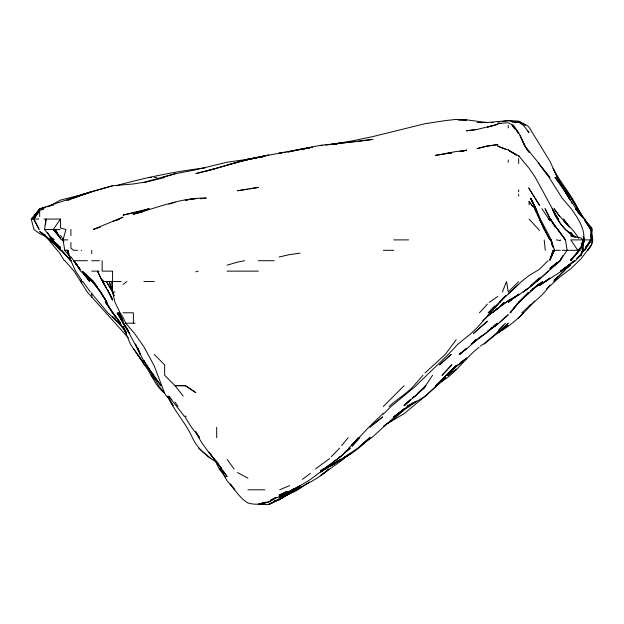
<?xml version="1.0" encoding="UTF-8"?>
<svg xmlns="http://www.w3.org/2000/svg" width="624" height="624" viewBox="0 0 624 624"><rect width="100%" height="100%" fill="white"/><g stroke="black" fill="none" stroke-linecap="round" stroke-linejoin="round"><path stroke-width="0.94" d="M45.607 224.741L45.981 219.063L44.53 229.476L50.092 236.574L54.116 239.889L50.092 236.426L47.424 232.565M546.46 289.076L560.321 276.619L570.726 268.811L581.139 258.695L591.552 244.858L592.535 239.889M577.832 251.792L570.726 260.715L579.439 250.302L570.726 259.771L579.595 250.302L581.139 246.909L582.871 239.889L581.139 238.025L570.726 235.802L573.331 236.824M583.112 245.099L584.399 239.889L583.861 238.157M591.552 244.858L587.769 250.302L591.552 244.865L592.8 239.889L591.864 234.718M70.356 257.4L64.771 250.302L63.016 239.889L65.996 229.476L60.505 228.002L60.505 219.063L44.008 219.063M582.629 245.099L584.119 239.889L582.769 244.53M583.144 244.226L584.399 239.889L583.214 236.293M563.519 268.96L575.429 260.715L581.139 254.748L582.434 250.302L581.404 243.321M581.139 254.748L582.426 250.302L581.287 243.376M582.824 244.53C587.137 231.582 578.386 218.712 571.139 208.65L562.216 198.237L549.908 178.682L539.495 164.05L524.909 146.172L520.081 135.759L525.073 146.172L529.082 152.233C522.109 143.98 521.204 132.062 512.109 125.346L513.474 125.346L518.669 133.552L516.828 131.5M582.543 245.107L584.22 239.889L583.713 238.157M554.603 250.302L553.137 250.302L549.908 259.997L554.603 250.302L550.953 239.889L552.973 246.831M550.196 258.827L553.137 250.302M502.421 291.954L506.54 281.541L508.256 291.954L518.669 281.541M549.908 260.497L554.174 250.302L549.908 259.475M576.615 258.492L581.139 255.146L583.44 250.302L582.894 239.889L570.726 239.889L577.793 250.302L581.139 246.909M561.561 257.728L560.321 260.208L563.098 255.255M590.171 241.496L584.532 250.302L591.552 240.115M39.679 216.567L39.679 210.226L33.969 219.063L39.172 229.476L33.61 219.063L39.679 210.226L43.961 208.65L41.387 209.96M432.572 375.258L424.952 386.646L415.249 396.084L404.126 405.257L410.374 399.75M37.658 212.129L39.679 208.9L31.777 219.063L39.679 209.227L31.2 219.063L33.93 229.476L39.679 233.704L46.621 236.504M60.505 238.345L53.251 229.476L60.505 219.063M456.191 339.729L445.294 354.432L424.952 373.004M39.679 210.226L33.368 219.063L39.679 210.826M34.632 215.966L35.755 214.414M37.432 212.09L39.679 208.993M585.577 247.33L587.2 245.099M588.284 243.61L590.99 239.889L584.251 250.302L581.139 253.422M549.908 285.02C542.864 296.439 531.274 303.615 521.82 312.78M585.671 247.33L591.334 239.889L590.585 229.476L584.548 219.063L575.476 208.65L577.177 210.912M517.148 303.857L510.315 312.78L518.669 302.367L529.082 292.211L518.864 302.367L510.104 312.78L518.669 302.367L539.495 283.725L530.821 290.776M341.648 445.63L348.137 437.736M383.3 413.244L368.768 427.323L352.061 444.998L355.048 441.363M534.721 300.955C524.027 313.256 512.366 324.956 497.843 332.717L508.256 325.463L497.843 332.888L484.146 344.019M505.729 295.737L477.017 327.779L470.909 333.606L458.071 344.019L448.258 354.432L414.539 387.122L391.006 406.497L383.3 414.164M352.061 445.045L358.371 437.736L352.061 444.998M499.645 302.367L502.102 299.543M503.334 298.132L504.566 296.72M423.041 375.258L413.907 385.671C406.692 393.877 396.981 399.04 389.15 406.497M352.061 446.55L359.806 437.736M563.495 271.128L553.839 281.541M505.432 323.193L495.901 333.606L483.811 344.019M589.43 241.972L591.334 239.889L590.608 234.211M589.462 241.972L591.373 239.889L589.329 241.972M479.45 312.78L487.43 304.145M494.668 305.955L488.319 312.78L521.531 281.541L529.082 275.543L539.495 269.256L548.012 260.715M504.426 296.899L499.317 302.367L505.697 295.784M491.431 311.407L487.43 315.658M495.277 307.289L497.843 304.543M461.51 352.42L459.607 354.432L466.604 348.309L459.233 354.432L466.604 348.917L477.017 339.573L472.633 342.537M348.738 448.149L352.061 444.655M563.69 271.128L570.726 263.726L564.143 271.128L554.12 280.309M508.256 293.826L518.669 284.31M331.235 456.76L339.643 448.149M349.331 448.149L341.648 456.019L310.409 479.482L279.17 498.482L299.996 485.784M548.129 279.131L545.758 281.541L547.139 280.199M448.367 375.258L452.275 371.303M498.475 330.221L503.537 325.112M383.3 406.497L404.126 385.671M589.602 241.839L591.552 239.889L591.388 229.476L584.727 220.553M441.761 379.727L445.778 375.773L435.365 386.786L425.513 396.084L414.539 402.714L407.215 406.115M406.559 407.69L393.713 419.32L383.3 426.278M349.214 448.149L345.072 452.065M547.115 280.199L545.719 281.541L549.908 278.031L539.495 285.48L560.321 271.908L574.462 260.715L561.07 271.128L570.726 264.046L563.519 268.952M579.072 256.058L581.139 254.054L581.139 255.146M529.792 287.017L539.495 279.349L548.176 271.128M367.31 440.349C360.344 447.361 352.412 453.383 343.699 458.063M410.288 399.961L404.126 405.779L410.374 399.961M435.731 385.671L456.191 365.726L446.191 375.258L456.191 365.953L449.249 372.154M369.962 427.323L382.668 416.91L372.887 424.328M412.456 398.018L413.845 396.731L412.456 397.917M589.469 241.823L591.552 239.889M539.495 279.349L536.601 281.541L560.321 260.715L549.908 269.1M448.976 374.072L447.533 375.258L448.867 374.041M447.478 375.258L448.82 374.041M482.734 320.767L491.509 312.78L487.43 316.157L508.256 300.768L518.669 294.762L508.256 300.659L500.947 305.776M408.026 405.678L414.539 402.425L407.082 406.497L414.539 402.043L404.126 409.141L394.602 416.91L372.887 436.628L362.474 444.14L369.595 437.736L357.708 448.149L341.648 459.178L320.822 471.073L337.974 458.562M348.722 454.358L341.648 460.528L320.822 475.355L329.012 468.975C320.557 476.861 310.331 482.391 299.996 487.406M393.713 417.706L394.602 416.91M535.361 281.541L539.495 277.852L529.082 287.867L508.256 301.961L512.717 298.561M588.081 243.461L591.552 240.419M414.539 396.7L424.952 387.254L417.511 393.463M578.378 257.08L581.139 254.662L578.12 257.08M416.637 401.006L409.336 406.497L400.92 411.302M345.088 452.338L349.908 448.149L339.448 457.384M499.216 322.592L508.256 314.738L497.843 324.09L471.58 344.019L476.338 339.916M497.156 308.646L492.352 312.78L497.843 308.537L503.935 302.367L497.843 308.42L493.381 311.329M445.778 377.926L425.279 396.084L404.126 413.681L385.702 424.546M556.873 262.486L549.908 268.398L560.321 260.333L567.122 250.302L565.477 239.889L549.908 219.063M466.604 358.207L458.757 364.845L466.604 358.441M512.717 298.6L508.256 302.367L512.717 298.795M448.009 373.378L466.604 358.067L459.865 363.152M456.191 366.038L457.618 364.845M343.832 453.539L350.392 448.149M370.859 437.736L360.407 446.105M399.805 412.253L394.048 416.91L399.805 412.316M474.934 340.673L476.323 339.565L474.856 340.673M514.199 297.601L518.669 294.029M401.248 411.169L404.126 408.876L401.895 410.592M338.255 458.024L340.291 456.409M478.475 338.185L481.393 335.891M479.084 347.272C465.028 358.012 455.809 373.924 439.826 382.473M480.464 346.187L483.226 344.019M530.104 291.392L542.841 281.541L537.264 285.145M435.536 385.671L445.778 377.676M490.472 328.52L491.993 327.335M493.522 326.149L497.328 323.193L485.285 333.606L472.961 342.482M566.397 268.328L570.726 264.974L566.155 268.328M395.944 415.186L393.713 416.91L395.944 415.249M397.433 414.04L399.664 412.316M448.094 375.258L456.191 369.018M275.324 497.843L268.757 502.055L258.344 504.262M343.387 458.008L344.83 456.901M327.374 467.212L320.822 472.142M315.44 468.975L329.636 458.562M122.975 284.482L126.89 281.541M302.375 479.388L310.409 473.374M452.47 368.807L454.701 367.146M397.433 414.141L404.126 409.165M489.661 329.761L487.43 331.406L489.661 329.807M493.381 327.015L497.094 324.269M341.648 459.623L343.091 458.562L325.127 468.975L341.648 459.623L352.061 452.634L343.629 458.063M344.23 457.415L346.577 455.699M334.058 461.12L335.462 460.099M320.822 471.073L323.396 468.975M491.143 328.747L497.843 323.95L491.143 328.591M489.193 302.367L497.843 296.447M325.096 468.452L327.397 466.885M276.073 497.593C268.156 503.654 257.525 505.791 247.931 502.999C240.396 498.506 235.412 490.753 230.233 483.85M331.235 465.559L340.844 459.1L320.822 471.783M284.778 495.901L278.078 500.214L276.214 500.393M320.822 471.689L324.909 468.975M532.28 288.99L539.495 284.201L534.682 287.165M309.605 481.978C302.523 486.244 295.963 492.336 287.687 494.114M286.112 491.884L279.17 495.121L289.583 491.072L294.723 488.303M340.844 459.475L331.235 465.808L340.844 459.787M284.778 495.815L279.17 499.457L289.583 493.054L278.312 500.214L274.49 500.947M287.984 494.013L279.17 499.746L274.427 500.877M287.984 493.958L279.17 499.746L299.177 487.882M406.942 407.386L408.346 406.497M325.705 468.491L331.235 465.098M289.583 491.517L291.743 490.23M287.984 491.455L279.17 496.72L270.613 500.214L275.278 497.64M289.583 492.991L291.104 492.079M299.996 485.675L279.17 497.422L288.779 491.977M332.834 464.201L340.844 459.732M50.092 205.795L60.505 200.054L88.897 192.917M283.975 496.025L285.581 495.144M299.996 487.726L277.891 500.214L268.757 504.629L258.344 504.325M268.757 504.629L277.157 500.214L268.757 504.239M100.363 227.113L93.21 229.476L122.975 217.144L115.9 220.67M281.775 497.375L289.583 493.483L285.246 495.542M292.477 489.801L299.996 486.221M279.692 489.801L289.583 485.644M71.62 198.822L91.736 191.591L112.562 185.773L133.388 183.955L143.801 182.294L175.04 173.784L195.866 169.79L227.105 162.224L256.448 158.012M66.573 200.538L81.323 194.805L112.562 185.773M68.312 200.14L70.91 199.118M73.031 198.237L91.736 191.591L81.323 194.805M112.562 221.512L119.246 219.063M143.801 210.514L149.198 208.65L122.975 215.14L133.388 212.854M81.323 194.977L40.295 208.65M168.971 204.227L175.04 202.246M266.152 501.969L258.344 504.527L263.554 502.741L260.949 503.474M237.518 162.139L216.692 168.269L195.866 173.573C220.28 167.872 243.961 159.245 268.757 155.095L261.277 156.585M164.627 176.834L162.716 177.411L175.04 173.784M195.866 271.807L198.167 271.128M227.105 265.177L237.518 262.119L244.678 260.715M493.865 125.346L477.017 129.472L466.604 130.79L477.017 129.472M40.724 208.65L43.532 207.886M206.279 171.085L216.692 168.269M227.105 165.009L247.931 159.588L237.518 161.912L258.344 157.373L247.931 159.253L256.448 157.817M40.56 208.65L45.755 207.262M47.486 206.801L50.092 206.107M116.033 185.726C145.345 177.567 175.126 171.475 205.335 167.825M164.627 177.536L143.801 182.668M51.035 205.53L53.875 204.836M261.503 156.585L320.822 145.252L351.117 142.108M307.57 148.145L309.465 147.693L300.94 149.378L302.835 149.12M279.17 256.994L289.583 254.608L299.996 253.141M251.722 158.8L263.351 156.585M460.925 151.39L466.604 150.111L459.974 151.375M135.283 212.425L139.074 211.575M140.962 211.154L142.857 210.725M300.94 149.542L310.409 147.467M140.962 212.168L133.388 213.697L143.801 211.388L133.388 214.196C157.482 207.769 180.913 197.597 206.279 198.042L200.288 198.775M289.583 151.648L299.996 149.557L287.687 152.006L289.583 151.718M310.409 147.662L312.312 147.287M249.779 188.815L258.344 187.418L237.518 190.741L247.931 189.15M460.925 151.312L466.604 150.368L456.191 151.507L435.365 155.399L444.826 153.956M445.778 153.816L451.456 152.88M331.235 144.464L352.061 140.923L372.887 136.578L424.952 123.716L445.778 120.557L456.191 119.371L466.604 119.948L458.078 119.855L466.604 119.847L487.43 122.585M333.13 144.378L335.018 144.074M336.913 143.77L341.648 143.005L331.235 144.378L340.704 143.286M256.448 157.778L247.931 159.042L256.448 158.106M363.418 140.759L372.887 139.37L341.648 143.083M451.456 152.794L445.778 153.613L451.456 152.981M282.009 152.794L279.17 153.192L282.009 152.833M283.904 152.521L285.8 152.256M185.453 200.039L188.292 199.641M188.292 199.61L185.453 199.992L188.292 199.805M300.94 149.432L302.835 149.175M310.409 147.506L312.234 147.264M497.843 121.976L499.73 121.742M502.57 121.384L508.256 120.658L518.669 121.103L525.049 124.878M283.904 152.599L285.8 152.357M320.822 145.681L322.717 145.462M325.556 145.127L329.339 144.682M352.061 141.999L356.795 141.5M358.683 141.297L362.474 140.891M491.213 122.624L493.108 122.444M512.039 121.844L518.669 121.672L526.906 125.346L529.082 127.241L549.908 161.234L557.427 177.411L553.145 168.737M512.039 121.93L518.669 121.906L523.715 124.488M149.042 177.411L151.632 177.411M154.214 177.411L156.858 177.411M31.2 219.063L38.805 219.063M44.53 229.476L59.927 229.476M63.016 239.889L67.829 239.889M393.713 239.889L408.572 239.889M584.22 239.889L591.872 239.889M64.771 250.302L68.64 250.302M77.563 250.302L73.64 250.302L70.91 248.18L70.91 242.463M383.3 250.302L393.713 250.302M555.157 250.302L560.321 250.302M562.076 250.302L577.793 250.302M579.017 250.302L580.421 250.302M582.527 250.302L583.44 250.302M87.438 260.715L73.741 260.715L70.91 256.698M91.736 260.715L99.481 260.715M258.344 260.715L274.17 260.715M91.736 271.128L99.138 271.128M112.039 271.128L102.149 271.128L102.149 260.715M227.105 271.128L258.344 271.128M171.889 399.43L166.374 396.084L164.627 393.198L154.214 365.843L143.801 346.632L134.651 333.606L125.72 323.193L122.975 317.226L120.128 312.78L115.003 302.367L112.562 291.954L112.031 281.541L104.169 281.541L102.149 279.692M121.165 281.541L112.562 281.541L112.562 271.128M143.894 281.541L154.214 281.541M112.882 291.954L114.941 291.954M122.975 312.78L133.388 312.78L133.388 323.193M125.72 323.193L135.096 323.193M247.931 489.801L264.857 489.801M514.878 122.109L518.669 122.171L523.419 125.346L529.082 132.506L527.771 131.204M481.751 122.671L477.017 122.53L487.43 122.452L508.256 120.697L518.669 122.171M501.626 123.505L497.843 123.373L508.256 122.803L513.474 125.346M514.878 122.351L518.669 122.546M556.288 239.889L560.321 240.583L560.321 239.889M497.843 145.369L497.843 146.172L508.256 149.947L516.266 155.056M497.843 146.172L505.651 149.518M237.518 472.516L247.931 478.226M525.4 125.346L518.669 121.446L522.678 123.887M45.279 234.991L39.679 231.582L49.99 239.889L60.505 249.678L70.91 260.715L75.582 271.128L81.323 279.755M513.061 153.083L508.256 150.072L518.669 155.782L529.082 168.285L535.33 177.411L560.321 223.345L565.305 229.476L575.827 237.292M514.66 154.081L516.266 155.087M167.177 396.084L173.152 405.694L168.129 396.887C174.533 411.52 185.936 423.173 192.418 437.736C197.254 447.938 205.585 455.692 215.233 461.362M44.14 234.967L47.853 237.721M210.865 458.562L198.643 448.149M44.14 235.186L60.505 248.976M44.14 235.115L50.092 239.889L60.505 250.302L54.077 243.36M170.024 397.254L168.589 396.084L184.852 416.91M63.944 241.613L60.505 238.82L55.279 229.476L60.029 237.541M43.961 235.115L59.015 247.728M70.91 260.879L61.55 250.302L70.91 260.715L67.657 250.302M574.174 236.886C564.252 229.765 556.444 220.217 552.193 208.65L557.973 219.063L556.241 216.832M115.44 319.309L112.562 316.719L118.981 323.193L126.274 332.818M84.1 273.718L85.488 275.012M87.571 276.955L91.736 280.839L80.566 271.128L74.053 260.715L78.211 266.666M574.174 236.675L570.726 233.454L572.715 235.599M84.1 273.803L91.736 281.174L86.377 275.816M221.216 470.894L219.258 468.975L213.962 458.562M221.302 470.894L219.367 468.975L225.451 477.157M154.214 354.432L164.627 364.845L164.627 375.258L175.04 385.671L183.16 396.084M121.688 325.798L107.804 312.78L91.736 293.623M93.655 281.541L82.228 271.128L93.28 281.541L107.047 302.367L101.283 292.64M164.627 393.214C155.072 385.874 151.601 374.057 144.378 364.845L130.354 344.019L122.975 326.173L126.539 333.606L122.975 326.711L126.368 332.842M538.239 163.059L549.908 177.411L540.017 165.383M529.09 219.063L539.495 230.42M563.706 221.114L568.175 225.911M98.303 288.483L92.102 281.541L100.472 291.954L106.657 302.367L104.2 297.32M64.896 260.715L74.077 271.128L87.204 291.954L128.404 337.904M45.763 236.418L60.505 254.163M557.84 229.476L565.375 239.889L549.908 218.673L545.017 208.65L551.561 221.465M554.291 213.962L558.675 219.063L554.291 213.86M148.738 368.433L145.696 364.845L148.738 368.566M529.082 204.75L529.082 201.646L534.924 208.65L544.284 229.476L549.908 239.889L539.495 219.359M53.251 229.476L60.505 238.142M587.675 225.014L591.388 229.476L585.608 222.043M581.139 215.764L582.785 217.745M120.299 323.848L121.368 325.151M122.515 319.722L118.373 312.78L122.975 321.025L119.254 312.78L123.724 323.193L140.501 354.432L135.392 344.019C140.345 355.173 145.922 366.163 154.214 375.258M576.085 209.375L577.769 211.528M578.893 212.971L591.552 227.425L592.277 229.476L591.552 238.376L591.552 237.143M149.019 368.566L146.125 364.845L158.746 385.671L164.627 393.292M137.225 354.432L143.801 362.879L133.388 348.504M529.082 201.646L532.857 206.552M581.139 214.399L571.233 198.237L556.873 177.411L570.726 197.262L585.936 221.465M560.321 182.707L564.182 187.824M578.877 213.166L580.008 214.672M569.618 227.175L563.511 219.063L569.065 226.793M160.984 385.671L152.989 375.258L143.801 360.477L146.063 364.845M126.945 328.396L122.975 323.107L117.109 312.78L122.491 321.5M79.576 268.484L73.741 260.715L80.239 269.638L79.248 268.156M185.453 415.888L186.217 416.91M576.35 209.375L581.139 215.849L576.404 209.375M560.321 184.727L554.978 177.411L560.321 184.33L579.688 214.336M559.751 216.45L554.089 208.65C560.89 219.742 572.216 227.035 578.682 238.399M227.105 459.389L234.062 468.975M230.88 484.591L234.655 489.801L227.105 480.808L220.553 468.975L223.579 473.78M82.813 281.541L90.324 291.954M128.38 330.634L123.029 323.193L129.691 333.606L122.975 322.288M560.875 185.5L569.26 198.237L563.238 187.824L570.297 200.499M512.109 125.346L514.839 129.168M112.905 312.78L120.315 323.193L105.526 302.367L112.562 312.312M576.404 209.399L580.086 214.609M209.633 452.985L213.541 458.562L216.692 461.409L221.614 468.975C213.01 456.557 201.973 445.918 195.866 431.683L199.547 437.736L191.521 427.323L185.453 417.706M548.707 219.063L549.908 220.787L541.874 208.65M60.505 235.482L63.554 239.889M94.208 282.344L97.523 287.149M99.185 289.552L100.846 291.954M222.877 470.504L227.105 476.619L209.001 452.189M154.744 376.529L161.062 385.671M586.919 223.868L589.672 227.877M175.04 402.074L178.027 406.497M580.156 214.672L576.194 208.65L579.657 214.336M576.35 209.461L578.479 212.714M571.21 201.989L572.169 203.471M552.599 223.072L553.636 224.671M112.562 291.416L106.267 281.541L112.562 291.876L114.052 295.425M529.082 188.651L539.495 205.312L528.567 187.824M220.28 466.518L221.824 468.975M571.366 198.237L577.816 208.65C571.171 194.251 560.375 182.606 553.16 168.605M60.505 254.444L64.342 260.715M109.177 292.796L112.562 299.528L102.57 281.541L106.431 287.953M555.329 227.074L550.594 219.063L554.744 226.27M102.593 281.541L106.384 287.953M143.801 363.87L144.378 364.845M103.022 281.541L103.904 283.14M535.447 207.854L530.384 198.237L536.071 208.65L540.4 219.063L551.218 239.889L553.293 247.697M68.851 253.57L67.197 250.302L70.91 260.715M102.149 280.605L97.461 271.128L102.149 281.05M535.454 207.784L530.923 198.237L535.423 207.784M534.472 208.65L536.094 212.121M536.905 213.86L539.331 219.063M109.138 292.773L112.562 300.167L110.323 295.238M539.495 219.063L544.284 229.476M112.562 292.274L114.052 295.636M535.829 208.65L536.718 211.255M550.672 239.889L552.95 246.831L551.382 242.494L552.1 245.099M552.692 246.519L551.218 239.889L551.655 242.728M544.19 239.889L545.298 250.302M112.031 281.541L112.468 291.954M591.599 234.452L591.653 239.889M518.669 158.551L518.669 163.449M518.669 189.922L518.669 191.903M518.669 194.306L518.669 196.139M508.256 125.346L508.256 127.943M508.256 160.009L508.256 162.185M216.692 427.323L216.692 437.736M91.736 250.302L91.736 253.664M91.736 292.835L91.736 297.25M81.323 250.302L81.323 250.801M70.91 229.476L70.91 235.599M81.323 279.88L80.652 281.541L82.54 281.541L81.323 282.82L81.323 279.88M425.786 385.671L415.241 396.084L425.786 385.671M451.799 364.845L442.065 375.258L451.799 364.845M530.283 304.957L529.082 306.251L530.283 304.964M523.411 312.78L518.669 317.897L523.411 312.78M528.403 292.648L518.903 302.367L528.395 292.648M451.058 354.432L439.639 364.845L451.058 354.432M497.843 332.865L497.071 333.606L508.256 323.193L497.843 332.865M557.56 277.056L554.12 280.262L557.56 277.064M485.129 323.193L473.304 333.606L487.43 321.181L485.121 323.193M535.033 282.142L530.4 286.361L535.033 282.142M528.349 288.093L523.24 291.954L528.349 288.109M570.726 263.944L560.446 271.128L570.726 263.952M323.552 468.975L320.822 470.8L323.552 468.975M287.18 491.509L279.17 495.752L287.18 491.525M289.583 493.436L281.775 497.398L289.583 493.483M279.17 499.099L277.586 499.84L279.17 499.099M497.843 124.277L487.43 127.109L497.843 124.277M486.4 146.172L477.017 148.606L487.04 146.172L497.843 144.573L486.4 146.172M341.648 142.779L332.179 144.534L341.648 142.779M305.674 148.528L300.94 149.393L305.674 148.52M309.465 147.833L307.57 148.177L309.465 147.833M195.866 198.588L190.187 199.376L195.866 198.588M262.891 156.71L258.344 157.303L262.891 156.702M518.669 122.312L514.878 122.616L518.669 122.312M185.453 385.671L175.04 385.671L185.453 385.757L195.866 392.652L185.453 385.671M519.496 156.585L518.669 155.891L519.496 156.585M112.562 312.991L106.213 302.367L112.562 312.78L120.689 323.193L112.562 312.991M60.505 247.525L50.092 237.939L60.505 248.57L50.092 237.806L60.505 247.525M154.214 378.791L151.273 375.258L154.214 378.791M574.306 236.894L570.726 232.401L574.267 236.894M79.646 268.616L73.484 260.715L79.646 268.648M89.692 281.541L83.374 273.359L89.692 281.541M108.35 291.151L107.39 289.552L108.28 291.151M126.344 332.779L122.975 326.984L126.321 332.779M140.283 354.432L137.896 348.356L140.283 354.432M112.562 291.876L109.216 281.541L112.562 291.954"/></g></svg>
